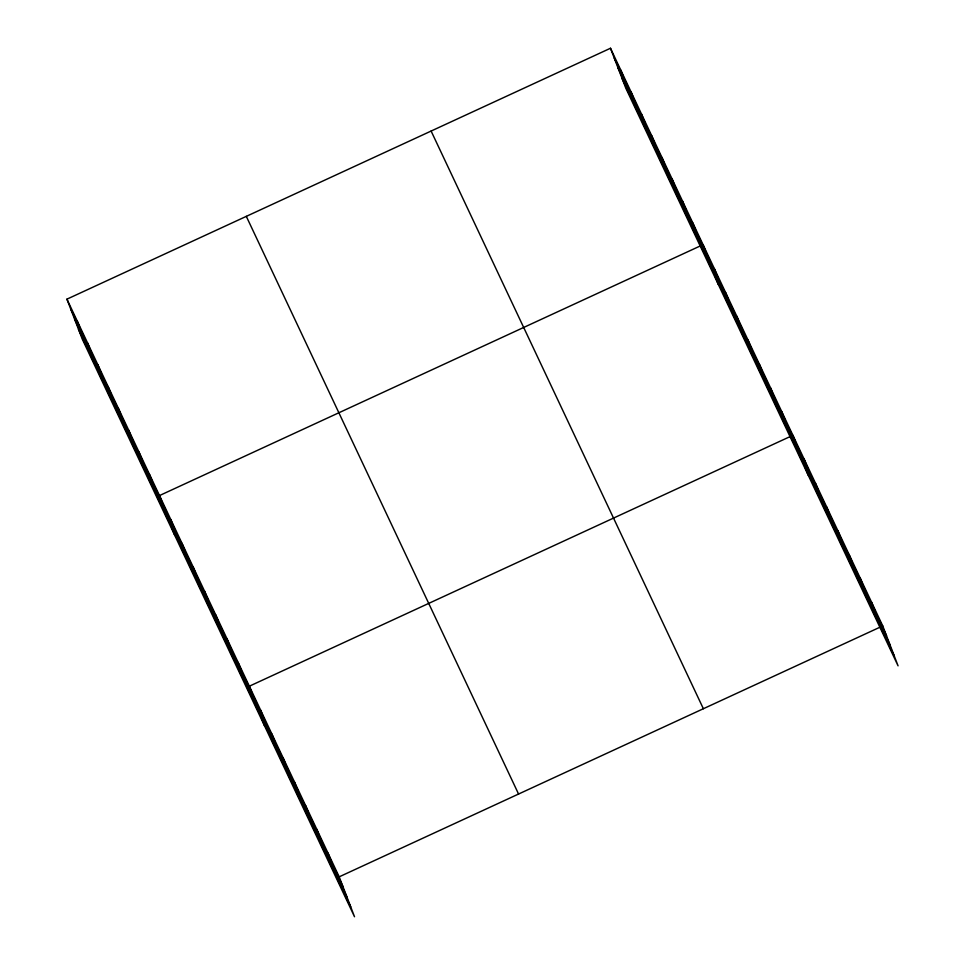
<?xml version="1.0" encoding="UTF-8"?>
<svg xmlns="http://www.w3.org/2000/svg" width="965" height="965" viewBox="0 0 965 965"><rect width="100%" height="100%" fill="white"/><g stroke="black" fill="none" stroke-linecap="round" stroke-linejoin="round"><path stroke-width="1.45" d="M66.935 299.162L339.197 876.835L354.517 916.75L82.254 339.077L66.935 299.162L610.483 48.25L882.746 625.923L898.065 665.838L625.803 88.165L610.483 48.25M339.197 876.835L882.746 625.923M614.295 58.165L886.558 635.851M618.095 68.069L890.357 645.742M622.003 78.261L894.266 655.947M431.114 131.047L703.376 708.732M246.304 216.353L518.567 794.038M70.734 309.077L342.997 886.751M74.534 318.969L346.797 896.654M78.455 329.174L350.717 906.847M871.516 602.1L875.327 612.015M860.285 578.264L864.097 588.192M849.055 554.441L852.867 564.356M837.825 530.617L841.637 540.533M826.595 506.782L830.407 516.697M815.365 482.958L819.176 492.874M804.135 459.123L807.946 469.038M808.224 475.214L792.904 435.299L249.344 686.199L264.663 726.114M781.674 411.464L785.474 421.379M770.444 387.641L774.244 397.556M759.214 363.805L763.013 373.72M747.984 339.982L751.783 349.897M736.753 316.146L740.553 326.061M725.511 292.323L729.323 302.238M714.281 268.487L718.093 278.403M718.382 284.579L703.051 244.664L159.502 495.564L174.822 535.479M692.774 222.843L696.573 232.758M682.484 201.01L686.296 210.937M672.195 179.188L676.007 189.104M661.918 157.367L665.717 167.283M651.628 135.546L655.44 145.462M641.339 113.725L645.151 123.641M631.062 91.892L634.861 101.82M620.772 70.071L624.584 79.986M327.967 853.012L331.767 862.927M316.725 829.176L320.537 839.092M305.495 805.353L309.307 815.268M294.265 781.517L298.076 791.433M283.034 757.694L286.846 767.609M271.804 733.858L275.616 743.774M260.574 710.035L264.386 719.95M238.114 662.376L241.925 672.291M226.884 638.541L230.695 648.456M215.653 614.717L219.465 624.632M204.423 590.882L208.235 600.797M193.193 567.058L196.993 576.974M181.963 543.223L185.763 553.15M170.733 519.399L174.532 529.315M149.213 473.743L153.025 483.658M138.924 451.922L142.736 461.837M128.647 430.101L132.446 440.016M118.357 408.279L122.169 418.195M108.068 386.446L111.88 396.374M97.791 364.625L101.59 374.541M87.501 342.804L91.313 352.72M77.212 320.983L81.024 330.899"/></g></svg>
